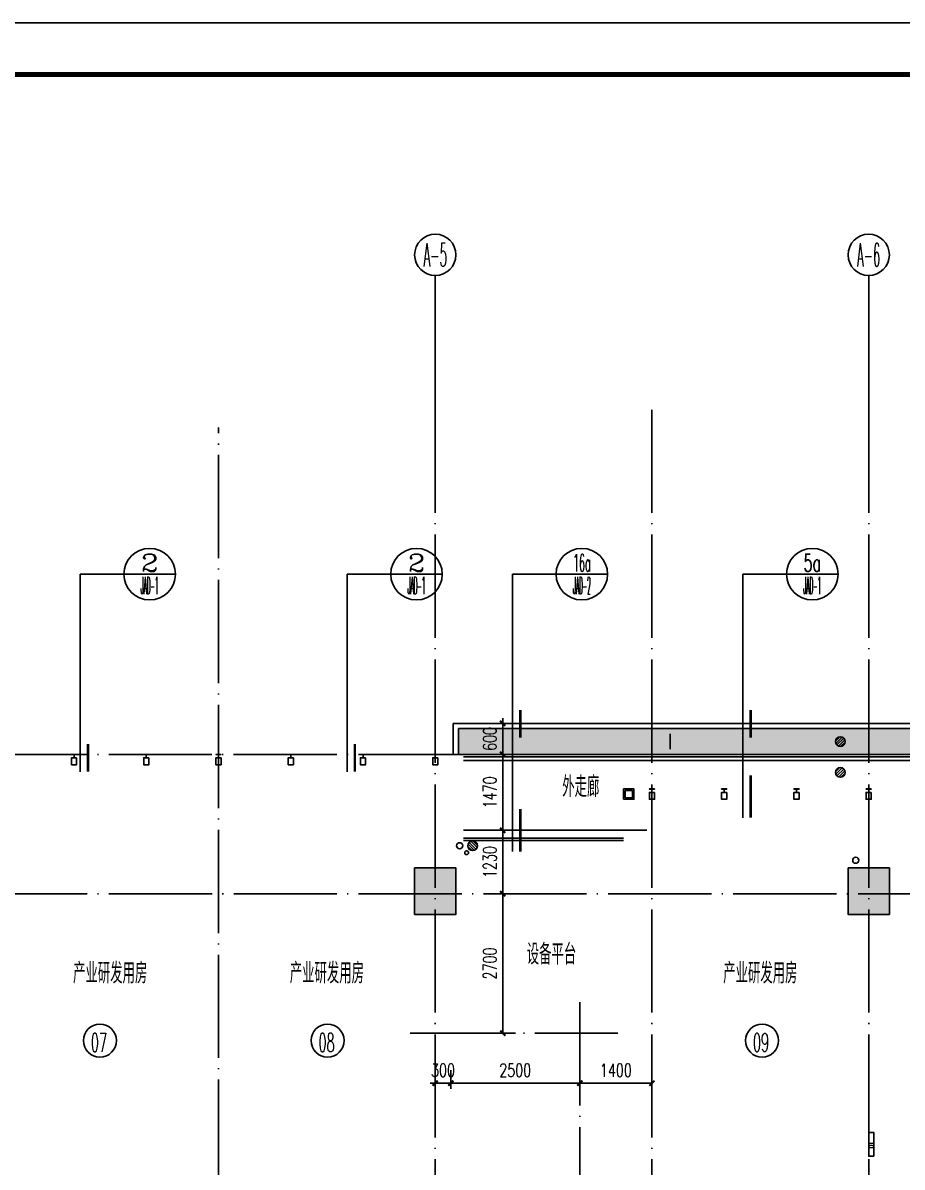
# Model space of a CAD drawing. Extents: x 1980812 to 2578970, y -669191 to 284498.
# Drawn here: x 2020374 to 2037414, y -11290 to 10875 of the extents above; entities that cross this region are included whole.
import ezdxf
from ezdxf.enums import TextEntityAlignment as Align

# ---------------------------------------------------------------- set-up
doc = ezdxf.new("R2010")
doc.units = 0
doc.header["$LTSCALE"] = 1000
doc.header["$MEASUREMENT"] = 0
doc.linetypes.add('DOTE', pattern=[2.42, 2, -0.2, 0.02, -0.2])
for name, color, linetype in [('A-FLOR-LAND', 74, 'Continuous'), ('AXIS', 3, 'Continuous'), ('AXIS_TEXT', 7, 'Continuous'), ('COLU', 6, 'Continuous'), ('COLU_HATCH', 251, 'Continuous'), ('CURTWALL', 2, 'Continuous'), ('dote', 1, 'DOTE'), ('DQ-L', 2, 'Continuous'), ('DQ2', 2, 'Continuous'), ('EQUIP_地漏', 255, 'Continuous'), ('HANDRAIL', 3, 'Continuous'), ('TK', 1, 'Continuous'), ('VPIPE-喷淋', 220, 'Continuous'), ('VPIPE-废水', 30, 'Continuous'), ('VPIPE-雨水', 140, 'Continuous'), ('WALL', 4, 'Continuous'), ('WINDOW', 2, 'Continuous'), ('房号', 231, 'Continuous'), ('房间名称', 7, 'Continuous'), ('栏杆', 143, 'Continuous'), ('看线', 66, 'Continuous'), ('窗户分隔', 133, 'Continuous'), ('节点', 3, 'Continuous'), ('详细尺寸', 11, 'Continuous'), ('详细尺寸-幕墙', 30, 'Continuous'), ('详细标注', 231, 'Continuous')]:
    doc.layers.add(name, color=color, linetype=linetype)
doc.styles.add('_TCH_AXIS', font='COMPLEX', dxfattribs={"bigfont": 'GBCBIG'})
doc.styles.add('_TCH_DIM_T3', font='SIMPLEX', dxfattribs={"width": 0.705882, "bigfont": 'GBCBIG'})
doc.styles.add('COMP', font='COMPLEX.shx', dxfattribs={"bigfont": 'hztxt'})
doc.styles.add('COMPLEX', font='COMPLEX')
doc.styles.add('D8', font='txtw.shx', dxfattribs={"width": 0.7, "bigfont": 'hztxtw.shx'})
doc.styles.add('HZTXTW', font='txtw.shx', dxfattribs={"width": 0.6, "bigfont": 'hztxtw.shx'})
doc.dimstyles.new('_TCH_ARCH&&100', dxfattribs={"dimtxt": 255, "dimasz": 100, "dimexe": 250, "dimexo": 300, "dimgap": 122.5, "dimtad": 1, "dimdec": 0, "dimzin": 0, "dimdsep": 46, "dimtxsty": '_TCH_DIM_T3', "dimblk": 'ARCHTICK', "dimcen": 0.09, "dimclrt": 7, "dimazin": 2, "dimtfac": 1, "dimtdec": 0, "dimtix": 1, "dimtmove": 2, "dimatfit": 3, "dimfxl": 1, "dimtolj": 1, "dimtzin": 0, "dimarcsym": 0})

# ---------------------------------------------------------------- blocks, each defined once
blk = doc.blocks.new('_AXISO')
blk.add_circle((0, 0), 0.5)
at = {"layer": 'AXIS_TEXT', "style": 'COMPLEX', "width": 1.041667}
blk.add_attdef('A', text='', height=0.56, dxfattribs=at).set_placement((-0.25, -0.28), (0.25, -0.28), align=Align.FIT)
blk = doc.blocks.new('A座塔楼')
at = {"layer": 'AXIS'}
for p, q in [((31700, 32186), (31700, 35277)), ((40100, 32186), (40100, 35277))]:
    blk.add_line(p, q, dxfattribs=at)
at = {"layer": 'dote'}
for p, q in [((31700, 32677), (31700, -9424)), ((35900, 32677), (35900, -8425)), ((40100, 32677), (40100, -9424)), ((27500, 17700), (27500, 32331)), ((56411, 26000), (-8456, 26000)), ((56413, 23300), (-8454, 23300))]:
    blk.add_line(p, q, dxfattribs=at)
at = {"layer": 'AXIS'}
ref = blk.add_blockref('_AXISO', (31700, 35677), dxfattribs=dict(at, xscale=800, yscale=800, zscale=800))
ref.add_attrib('A', 'A-5', dxfattribs={"layer": 'AXIS_TEXT', "height": 452.5, "style": '_TCH_AXIS', "width": 0.344262}).set_placement((31474, 35451), (31926, 35451), align=Align.FIT)
ref = blk.add_blockref('_AXISO', (40100, 35677), dxfattribs=dict(at, xscale=800, yscale=800, zscale=800))
ref.add_attrib('A', 'A-6', dxfattribs={"layer": 'AXIS_TEXT', "height": 452.5, "style": '_TCH_AXIS', "width": 0.344262}).set_placement((39874, 35451), (40326, 35451), align=Align.FIT)
blk = doc.blocks.new('_ArchTick')
at = {"color": 0, "linetype": 'ByBlock', "const_width": 0.4}
blk.add_lwpolyline([(-0.5, -0.5), (0.5, 0.5)], dxfattribs=at)
blk = doc.blocks.new('*D1578')
at = {"layer": 'Defpoints', "color": 0, "transparency": 16777216}
for p in [(32509, 3300), (33007, 3300), (32509, 2700)]:
    blk.add_point(p, dxfattribs=at)
at = {"layer": '详细标注', "color": 0, "lineweight": -2, "transparency": 16777216}
for p, q in [((33007, 3300), (33007, 3400)), ((32809, 3300), (33257, 3300)), ((33007, 2700), (33007, 3300)), ((32809, 2700), (33257, 2700)), ((33007, 2700), (33007, 2600))]:
    blk.add_line(p, q, dxfattribs=at)
at = {"layer": '详细标注', "color": 0, "lineweight": -2, "transparency": 16777216, "xscale": 100, "yscale": 100, "zscale": 100}
for p, rotation in [((33007, 3300), 270), ((33007, 2700), 90)]:
    blk.add_blockref('_ArchTick', p, dxfattribs=dict(at, rotation=rotation))
at = {"layer": '详细标注', "color": 7, "transparency": 16777216, "insert": (32757, 3000), "char_height": 255, "attachment_point": 5, "rotation": 90, "style": '_TCH_DIM_T3'}
blk.add_mtext('\\A1;600', dxfattribs=at)
blk = doc.blocks.new('*D1579')
at = {"layer": 'Defpoints', "color": 0, "transparency": 16777216}
for p in [(32509, 1230), (32509, 0), (33007, 0)]:
    blk.add_point(p, dxfattribs=at)
at = {"layer": '详细标注', "color": 0, "lineweight": -2, "transparency": 16777216}
for p, q in [((32809, 1230), (33257, 1230)), ((33007, 1230), (33007, 0)), ((32809, 0), (33257, 0))]:
    blk.add_line(p, q, dxfattribs=at)
at = {"layer": '详细标注', "color": 0, "lineweight": -2, "transparency": 16777216, "xscale": 100, "yscale": 100, "zscale": 100}
for p, rotation in [((33007, 1230), 90), ((33007, 0), 270)]:
    blk.add_blockref('_ArchTick', p, dxfattribs=dict(at, rotation=rotation))
at = {"layer": '详细标注', "color": 7, "transparency": 16777216, "insert": (32757, 615), "char_height": 255, "attachment_point": 5, "rotation": 90, "style": '_TCH_DIM_T3'}
blk.add_mtext('\\A1;1230', dxfattribs=at)
blk = doc.blocks.new('*D1580')
at = {"layer": 'Defpoints', "color": 0, "transparency": 16777216}
for p in [(32509, 0), (32509, -2700), (33007, -2700)]:
    blk.add_point(p, dxfattribs=at)
at = {"layer": '详细标注', "color": 0, "lineweight": -2, "transparency": 16777216}
for p, q in [((32809, 0), (33257, 0)), ((33007, 0), (33007, -2700)), ((32809, -2700), (33257, -2700))]:
    blk.add_line(p, q, dxfattribs=at)
at = {"layer": '详细标注', "color": 0, "lineweight": -2, "transparency": 16777216, "xscale": 100, "yscale": 100, "zscale": 100}
for p, rotation in [((33007, 0), 90), ((33007, -2700), 270)]:
    blk.add_blockref('_ArchTick', p, dxfattribs=dict(at, rotation=rotation))
at = {"layer": '详细标注', "color": 7, "transparency": 16777216, "insert": (32757, -1350), "char_height": 255, "attachment_point": 5, "rotation": 90, "style": '_TCH_DIM_T3'}
blk.add_mtext('\\A1;2700', dxfattribs=at)
blk = doc.blocks.new('*D1587')
at = {"layer": 'Defpoints', "color": 0, "transparency": 16777216}
for p in [(35900, -3669), (34500, -4080), (35900, -4080)]:
    blk.add_point(p, dxfattribs=at)
at = {"layer": '详细标注', "color": 0, "lineweight": -2, "transparency": 16777216}
for p, q in [((34500, -3780), (34500, -3419)), ((35900, -3780), (35900, -3419)), ((34500, -3669), (35900, -3669))]:
    blk.add_line(p, q, dxfattribs=at)
at = {"layer": '详细标注', "color": 0, "lineweight": -2, "transparency": 16777216, "xscale": 100, "yscale": 100, "zscale": 100, "rotation": 180}
blk.add_blockref('_ArchTick', (34500, -3669), dxfattribs=at)
at = {"layer": '详细标注', "color": 0, "lineweight": -2, "transparency": 16777216, "xscale": 100, "yscale": 100, "zscale": 100}
blk.add_blockref('_ArchTick', (35900, -3669), dxfattribs=at)
at = {"layer": '详细标注', "color": 7, "transparency": 16777216, "insert": (35200, -3419), "char_height": 255, "attachment_point": 5, "style": '_TCH_DIM_T3'}
blk.add_mtext('\\A1;1400', dxfattribs=at)
blk = doc.blocks.new('*D1588')
at = {"layer": 'Defpoints', "color": 0, "transparency": 16777216}
for p in [(32000, -3669), (32000, -4080), (34500, -4080)]:
    blk.add_point(p, dxfattribs=at)
at = {"layer": '详细标注', "color": 0, "lineweight": -2, "transparency": 16777216}
for p, q in [((32000, -3780), (32000, -3419)), ((34500, -3780), (34500, -3419)), ((34500, -3669), (32000, -3669))]:
    blk.add_line(p, q, dxfattribs=at)
at = {"layer": '详细标注', "color": 0, "lineweight": -2, "transparency": 16777216, "xscale": 100, "yscale": 100, "zscale": 100}
for p, rotation in [((32000, -3669), 180.0000000054828), ((34500, -3669), 5.482814202650844e-09)]:
    blk.add_blockref('_ArchTick', p, dxfattribs=dict(at, rotation=rotation))
at = {"layer": '详细标注', "color": 7, "transparency": 16777216, "insert": (33250, -3419), "char_height": 255, "attachment_point": 5, "rotation": 0, "style": '_TCH_DIM_T3'}
blk.add_mtext('\\A1;2500', dxfattribs=at)
blk = doc.blocks.new('*D1591')
at = {"layer": 'Defpoints', "color": 0, "transparency": 16777216}
for p in [(32509, 2700), (33007, 2700), (32509, 1230)]:
    blk.add_point(p, dxfattribs=at)
at = {"layer": '详细标注', "color": 0, "lineweight": -2, "transparency": 16777216}
for p, q in [((32809, 2700), (33257, 2700)), ((33007, 1230), (33007, 2700)), ((32809, 1230), (33257, 1230))]:
    blk.add_line(p, q, dxfattribs=at)
at = {"layer": '详细标注', "color": 0, "lineweight": -2, "transparency": 16777216, "xscale": 100, "yscale": 100, "zscale": 100}
for p, rotation in [((33007, 2700), 90), ((33007, 1230), 270)]:
    blk.add_blockref('_ArchTick', p, dxfattribs=dict(at, rotation=rotation))
at = {"layer": '详细标注', "color": 7, "transparency": 16777216, "insert": (32757, 1965), "char_height": 255, "attachment_point": 5, "rotation": 90, "style": '_TCH_DIM_T3'}
blk.add_mtext('\\A1;1470', dxfattribs=at)
blk = doc.blocks.new('*D1592')
at = {"layer": 'Defpoints', "color": 0, "transparency": 16777216}
for p in [(31700, -3669), (31700, -4080), (32000, -4080)]:
    blk.add_point(p, dxfattribs=at)
at = {"layer": '详细标注', "color": 0, "lineweight": -2, "transparency": 16777216}
for p, q in [((31700, -3780), (31700, -3419)), ((32000, -3780), (32000, -3419)), ((31700, -3669), (31600, -3669)), ((32000, -3669), (31700, -3669)), ((32000, -3669), (32100, -3669))]:
    blk.add_line(p, q, dxfattribs=at)
at = {"layer": '详细标注', "color": 0, "lineweight": -2, "transparency": 16777216, "xscale": 100, "yscale": 100, "zscale": 100}
for p, rotation in [((31700, -3669), 5.480579160473222e-09), ((32000, -3669), 180.0000000054806)]:
    blk.add_blockref('_ArchTick', p, dxfattribs=dict(at, rotation=rotation))
at = {"layer": '详细标注', "color": 7, "transparency": 16777216, "insert": (31850, -3419), "char_height": 255, "attachment_point": 5, "rotation": 0, "style": '_TCH_DIM_T3'}
blk.add_mtext('\\A1;300', dxfattribs=at)
blk = doc.blocks.new('_index')
blk.add_line((-0.5, 0), (0.5, 0))
blk.add_circle((0, 0), 0.5)
at = {"style": 'COMP'}
for tag, width, p, p2 in [('1', 2.333333, (-0.17, 0.05), (0.17, 0.05)), ('-', 1.166667, (-0.17, -0.39), (0.17, -0.39))]:
    blk.add_attdef(tag, text='', height=0.34, dxfattribs=dict(at, width=width)).set_placement(p, p2, align=Align.FIT)
blk = doc.blocks.new('A$C18E54BEC')
at = {"layer": '房号'}
for centre in [(25201, -2845), (29613, -2845), (38033, -2845)]:
    blk.add_circle(centre, 320, dxfattribs=at)
at = {"layer": '房号', "style": 'HZTXTW', "width": 0.506757}
for s, p in [('07', (25026, -3059)), ('08', (29438, -3059)), ('09', (37858, -3059))]:
    blk.add_text(s, height=358.4, dxfattribs=at).set_placement(p)
blk = doc.blocks.new('A$C312424F2')
at = {"layer": '房间名称', "style": 'HZTXTW', "width": 0.6}
for s, p in [('设备平台', (33952, -1171)), ('产业研发用房', (25400, -1537)), ('产业研发用房', (29600, -1537)), ('产业研发用房', (38000, -1537))]:
    blk.add_text(s, height=400, rotation=0.0006, dxfattribs=at).set_placement(p, align=Align.MIDDLE_CENTER)
blk = doc.blocks.new('竖梃0903')
at = {"layer": '窗户分隔'}
blk.add_line((115028288, 22648046), (115028222, 22648046), dxfattribs=at)
for points in [[(115028222, 22648096), (115028225, 22648096), (115028225, 22647996), (115028222, 22647996)], [(115028288, 22648096), (115028422, 22648096), (115028422, 22647996), (115028288, 22647996)]]:
    blk.add_lwpolyline(points, close=True, dxfattribs=at)
blk = doc.blocks.new('幕墙12，14层')
at = {"layer": 'WINDOW', "rotation": 270}
for p in [(-22623346, 115030922), (-22621946, 115030922), (-22620546, 115030922), (-22619146, 115030922), (-22617746, 115030922), (-22616346, 115030922), (-22612146, 115030252), (-22610746, 115030252), (-22609346, 115030252), (-22607946, 115030252)]:
    blk.add_blockref('竖梃0903', p, dxfattribs=at)
blk = doc.blocks.new('11~17层墙柱')
at = {"layer": 'COLU_HATCH'}
h = blk.add_hatch(color=256, dxfattribs=at)
h.dxf.hatch_style = 1
h.paths.add_polyline_path([(31300, 23800), (32100, 23800), (32100, 22900), (31300, 22900)])
h = blk.add_hatch(color=256, dxfattribs=at)
h.dxf.hatch_style = 1
h.paths.add_polyline_path([(39700, 23800), (40500, 23800), (40500, 22900), (39700, 22900)])
at = {"layer": 'COLU'}
for points in [[(31300, 23800), (32100, 23800), (32100, 22900), (31300, 22900)], [(39700, 23800), (40500, 23800), (40500, 22900), (39700, 22900)]]:
    blk.add_lwpolyline(points, close=True, dxfattribs=at)
blk = doc.blocks.new('$TwtSys$00000141')
for p, q in [((-94, 8), (-10, 92)), ((-94, 8), (-10, 92)), ((-87, -35), (35, 87)), ((-87, -35), (35, 87)), ((-66, -66), (66, 66)), ((-66, -66), (66, 66)), ((-32, -87), (88, 33)), ((-32, -87), (88, 33)), ((11, -92), (92, -11)), ((11, -92), (92, -11))]:
    blk.add_line(p, q)
blk.add_circle((0, 0), 94)
blk.add_circle((0, 0), 94)
blk = doc.blocks.new('A$C58250EC1')
at = {"layer": 'VPIPE-喷淋', "linetype": 'Continuous'}
blk.add_circle((32308, 796), 36, dxfattribs=at)
at = {"layer": 'VPIPE-废水', "linetype": 'Continuous'}
blk.add_circle((32173, 930), 60, dxfattribs=at)
at = {"layer": 'VPIPE-雨水', "linetype": 'Continuous'}
blk.add_circle((39850, 650), 60, dxfattribs=at)
at = {"layer": 'EQUIP_地漏'}
for p, xscale, rotation in [((39550, 2949), -0.9999999999999997, 90.0000455826019), ((39550, 2350), -0.9999999999999997, 90.0000455826019), ((32423, 930), -1, 2.75409889306359e-09)]:
    blk.add_blockref('$TwtSys$00000141', p, dxfattribs=dict(at, xscale=xscale, rotation=rotation))
blk = doc.blocks.new('DQ-EL-D1')
at = {"layer": 'DQ2'}
blk.add_lwpolyline([(-230, -50), (230, -50), (230, 50), (-230, 50)], close=True, dxfattribs=at)
at = {"layer": 'DQ2', "style": 'D8', "width": 0.7}
blk.add_text('D1', height=80, dxfattribs=at).set_placement((-8, 0), align=Align.MIDDLE)
blk = doc.blocks.new('A$C65FB3D47')
at = {"layer": 'DQ-L', "rotation": 90}
blk.add_blockref('DQ-EL-D1', (40150, -4856), dxfattribs=at)
blk = doc.blocks.new('A$C204647D6')
at = {"layer": 'A-FLOR-LAND'}
h = blk.add_hatch(dxfattribs=at)
h.set_pattern_fill('GRASS', color=256, scale=50, angle=180)
h.set_pattern_definition([(270, (3055315.91, -461100.08), (99.7795475, -99.7795475), [26.458066, -173.101015]), (225, (3055315.91, -461100.08), (99.7796155, -99.7796155), [26.458066, -114.651615]), (315, (3055315.91, -461100.08), (99.7796155, 99.7796155), [26.458066, -114.651615])])
h.paths.add_polyline_path([(49400, -5200), (48900, -5200), (48900, 2700), (32150, 2700), (32150, 3200), (49400, 3200)])
at = {"layer": 'CURTWALL'}
for points in [[(35350, 1830), (35550, 1830), (35550, 2030), (35350, 2030)], [(35380, 1860), (35520, 1860), (35520, 2000), (35380, 2000)]]:
    blk.add_lwpolyline(points, close=True, dxfattribs=at)
at = {"layer": 'dote'}
for p, q in [((34500, -2099.7), (34500, -6145.2)), ((31211.7, -2700), (35240.7, -2700))]:
    blk.add_line(p, q, dxfattribs=at)
at = {"layer": 'HANDRAIL'}
for p, q in [((32250, 1230), (35800, 1230)), ((32250, 1080), (35350, 1080)), ((32250, 1030), (35350, 1030))]:
    blk.add_line(p, q, dxfattribs=at)
at = {"layer": '栏杆'}
for p, q in [((32150, 2700), (48900, 2700)), ((32250, 2650), (48850, 2650)), ((32250, 2580), (48800, 2580))]:
    blk.add_line(p, q, dxfattribs=at)
at = {"layer": '看线'}
for p, q in [((32050, 3300), (49500, 3300)), ((32050, 2700), (32050, 3300)), ((32150, 2700), (32150, 3200)), ((32150, 3200), (49400, 3200))]:
    blk.add_line(p, q, dxfattribs=at)
at = {"layer": '详细标注'}
for p1, p2, distance, picture, middle in [((32508.9, 2700), (32508.9, 3300), -498.5, '*D1578', (32757.4, 3000)), ((32508.9, 1230), (32508.9, 0), 498.5, '*D1579', (32757.4, 615)), ((32508.9, 0), (32508.9, -2700), 498.5, '*D1580', (32757.4, -1350))]:
    dim = blk.add_aligned_dim(p1=p1, p2=p2, distance=distance, dimstyle='_TCH_ARCH&&100', dxfattribs=at)
    dim.commit()
    dim.dimension.update_dxf_attribs({"geometry": picture, "text_midpoint": middle})
for p1, p2, distance, picture, middle in [((32508.9, 1230), (32508.9, 2700), -498.5, '*D1591', (32757.4, 1965)), ((32000, -4080.2), (31700, -4080.2), -411, '*D1592', (31850, -3419.2)), ((34500, -4080.2), (32000, -4080.2), -411, '*D1588', (33250, -3419.2)), ((34500, -4080.2), (35900, -4080.2), 411, '*D1587', (35200, -3419.2))]:
    dim = blk.add_aligned_dim(p1=p1, p2=p2, distance=distance, dimstyle='_TCH_ARCH&&100', override={"dimfxl": 150}, dxfattribs=at)
    dim.commit()
    dim.dimension.update_dxf_attribs({"geometry": picture, "text_midpoint": middle})

msp = doc.modelspace()

# ---------------------------------------------------------------- linework, layer by layer
at = {"layer": 'TK'}
msp.add_lwpolyline([(1980812.3, 10875.4), (2064912.3, 10875.4), (2064912.3, -48524.6), (1980812.3, -48524.6)], close=True, dxfattribs=at)
at = {"layer": 'TK', "const_width": 100}
msp.add_lwpolyline([(2063912.3, -47524.6), (2063912.3, 9875.4), (1983312.3, 9875.4), (1983312.3, -47524.6)], close=True, dxfattribs=at)
at = {"layer": '看线'}
msp.add_line((2032916.5, -3195.4), (2032916.5, -2895.4), dxfattribs=at)
at = {"layer": '节点'}
for p, q in [((2021486.8, 196), (2022331.3, 196)), ((2021486.8, -3630.7), (2021486.8, 196)), ((2026657.8, 196), (2027502.3, 196)), ((2026657.8, -3630.7), (2026657.8, 196)), ((2029862.8, 196), (2030707.3, 196)), ((2029862.8, -5177.5), (2029862.8, 196)), ((2034329.8, 196), (2035174.3, 196)), ((2034329.8, -4523), (2034329.8, 196))]:
    msp.add_line(p, q, dxfattribs=at)
at = {"layer": '节点', "ltscale": 0.5, "const_width": 50}
for points in [[(2030012.8, -2969.2), (2030012.8, -2433.9)], [(2034479.8, -2969.2), (2034479.8, -2433.9)], [(2021636.8, -3630.7), (2021636.8, -3095.4)], [(2026807.8, -3630.7), (2026807.8, -3095.4)], [(2034479.8, -4523), (2034479.8, -3698.7)], [(2030012.8, -5177.5), (2030012.8, -4353.3)]]:
    msp.add_lwpolyline(points, dxfattribs=at)

# ---------------------------------------------------------------- block references
at = {"layer": 'COLU'}
msp.add_blockref('11~17层墙柱', (1996666.5, -29295.4), dxfattribs=at)
at = {"layer": 'DQ-L'}
msp.add_blockref('A$C65FB3D47', (1996666.5, -5995.4), dxfattribs=at)
at = {"layer": 'EQUIP_地漏'}
msp.add_blockref('A$C58250EC1', (1996666.5, -5995.4), dxfattribs=at)
at = {"layer": 'WALL'}
msp.add_blockref('A座塔楼', (1996666.5, -29295.4), dxfattribs=at)
at = {"layer": '房号'}
for name in ['A$C312424F2', 'A$C18E54BEC']:
    msp.add_blockref(name, (1996666.5, -5995.4), dxfattribs=at)
at = {"layer": '节点', "ltscale": 0.5}
ref = msp.add_blockref('_index', (2022831.3, 196), dxfattribs=dict(at, xscale=1000.000000050349, yscale=1000.000000050349, zscale=1000.000000050349))
ref.add_attrib('1', '2', dxfattribs={"layer": '0', "height": 340, "rotation": 360, "style": 'COMP', "width": 1.5}).set_placement((2022661.3, 246), (2023001.3, 246), align=Align.FIT)
ref.add_attrib('-', 'JAD-1', dxfattribs={"layer": '0', "height": 340, "style": 'COMP', "width": 0.225806}).set_placement((2022661.3, -194), (2023001.3, -194), align=Align.FIT)
ref = msp.add_blockref('_index', (2028002.3, 196), dxfattribs=dict(at, xscale=1000.000000050349, yscale=1000.000000050349, zscale=1000.000000050349))
ref.add_attrib('1', '2', dxfattribs={"layer": '0', "height": 340, "rotation": 360, "style": 'COMP', "width": 1.5}).set_placement((2027832.3, 246), (2028172.3, 246), align=Align.FIT)
ref.add_attrib('-', 'JAD-1', dxfattribs={"layer": '0', "height": 340, "style": 'COMP', "width": 0.225806}).set_placement((2027832.3, -194), (2028172.3, -194), align=Align.FIT)
ref = msp.add_blockref('_index', (2031207.3, 196), dxfattribs=dict(at, xscale=1000.000000050349, yscale=1000.000000050349, zscale=1000.000000050349))
ref.add_attrib('1', '16a', dxfattribs={"layer": '0', "height": 340, "rotation": 360, "style": 'COMP', "width": 0.42}).set_placement((2031037.3, 246), (2031377.3, 246), align=Align.FIT)
ref.add_attrib('-', 'JAD-2', dxfattribs={"layer": '0', "height": 340, "style": 'COMP', "width": 0.214286}).set_placement((2031037.3, -194), (2031377.3, -194), align=Align.FIT)
ref = msp.add_blockref('_index', (2035674.3, 196), dxfattribs=dict(at, xscale=1000.000000050349, yscale=1000.000000050349, zscale=1000.000000050349))
ref.add_attrib('1', '5a', dxfattribs={"layer": '0', "height": 340, "rotation": 360, "style": 'COMP', "width": 0.6}).set_placement((2035504.3, 246), (2035844.3, 246), align=Align.FIT)
ref.add_attrib('-', 'JAD-1', dxfattribs={"layer": '0', "height": 340, "style": 'COMP', "width": 0.225806}).set_placement((2035504.3, -194), (2035844.3, -194), align=Align.FIT)
at = {"layer": '详细尺寸'}
msp.add_blockref('A$C204647D6', (1996666.5, -5995.4), dxfattribs=at)
at = {"layer": '详细尺寸-幕墙'}
msp.add_blockref('幕墙12，14层', (1996666.5, -5995.4), dxfattribs=at)

# ---------------------------------------------------------------- texts
at = {"layer": '房间名称', "style": 'HZTXTW', "width": 0.6}
msp.add_text('外走廊', height=400, rotation=0.00057, dxfattribs=at).set_placement((2031187.7, -3920.6), align=Align.MIDDLE_CENTER)

doc.saveas('drawing.dxf')
